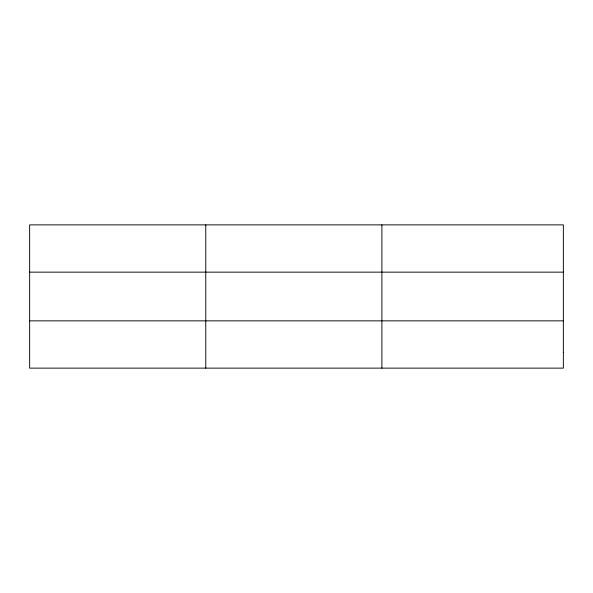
<?xml version="1.0" encoding="UTF-8"?>
<svg xmlns="http://www.w3.org/2000/svg" width="593" height="593" viewBox="0 0 593 593"><rect width="100%" height="100%" fill="white"/><g stroke="black" fill="none" stroke-linecap="round" stroke-linejoin="round"><path stroke-width="0.89" d="M205.771 368.127L205.771 224.873M381.892 368.127L381.892 224.873M29.65 272.15L563.35 272.15M29.65 320.85L563.35 320.85M563.35 352.368L563.35 368.127L29.65 368.127L29.65 224.873L563.35 224.873L563.35 352.368"/></g></svg>
